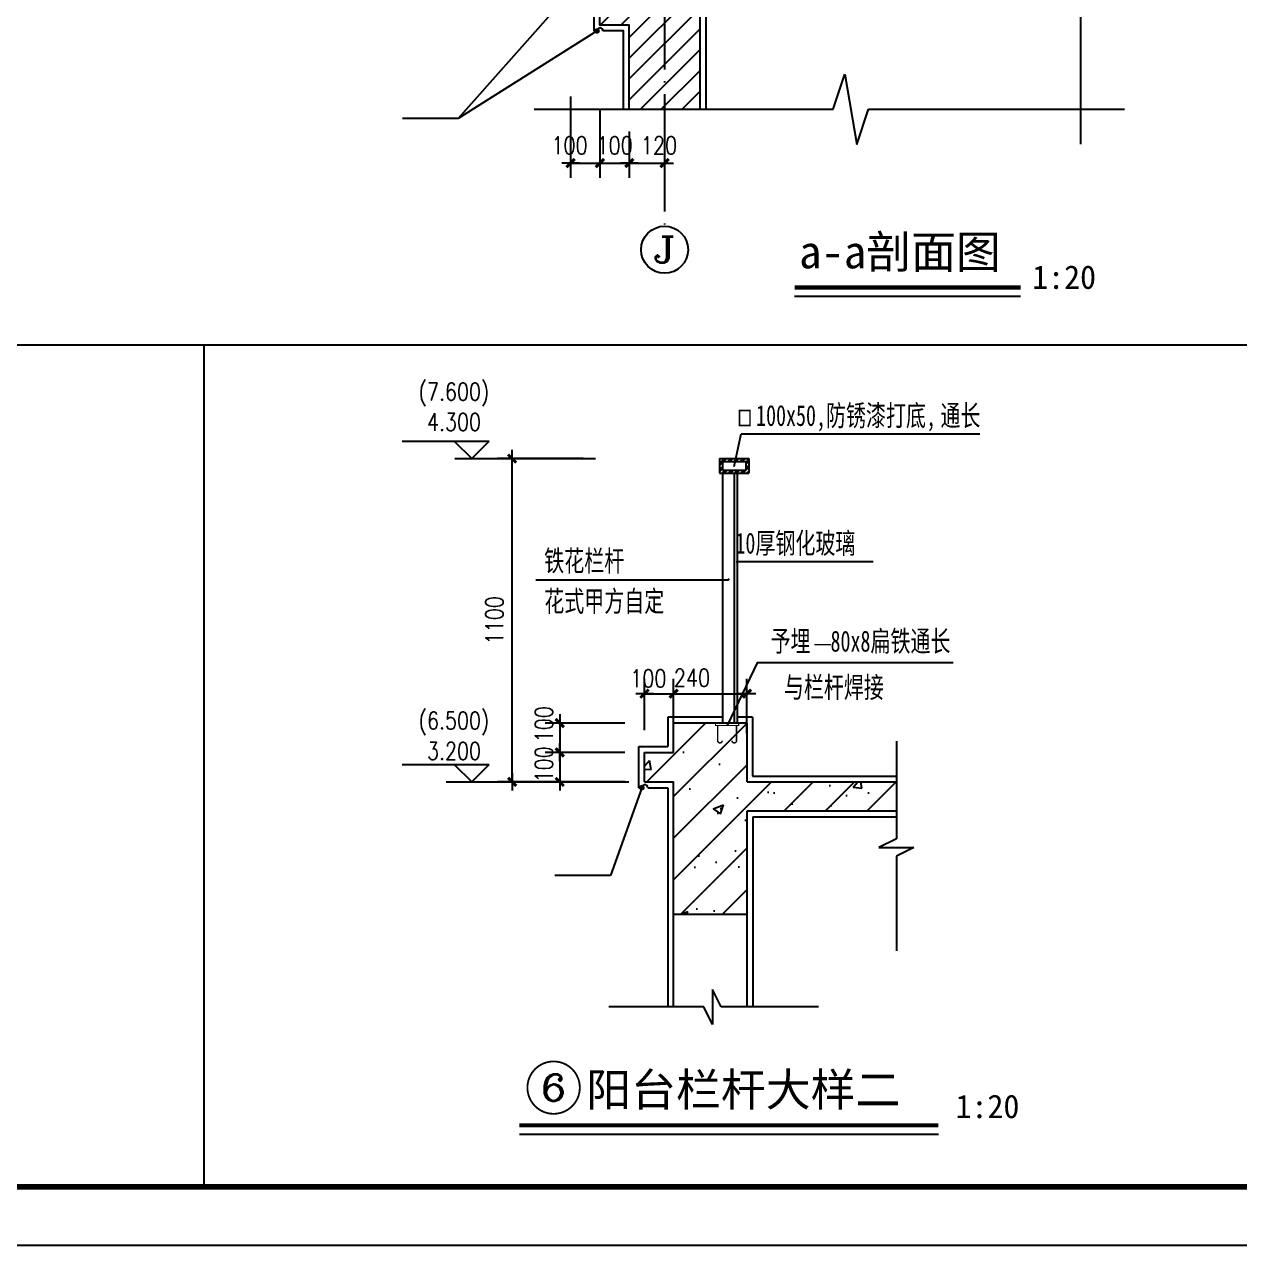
# Model space of a CAD drawing. Extents: x 12400 to 217743, y 90685 to 209848.
# Drawn here: x 102343 to 106478, y 179641 to 183797 of the extents above; entities that cross this region are included whole.
import ezdxf
from ezdxf.enums import TextEntityAlignment as Align

# ---------------------------------------------------------------- set-up
doc = ezdxf.new("R2010")
doc.units = 0
doc.header["$LTSCALE"] = 200
doc.linetypes.add('DOTE', pattern=[2.42, 2, -0.2, 0.02, -0.2])
doc.layers.get('0').update_dxf_attribs({"linetype": 'CONTINUOUS'})
doc.layers.get('DEFPOINTS').update_dxf_attribs({"linetype": 'CONTINUOUS'})
for name, color, linetype in [('2', 2, 'CONTINUOUS'), ('4', 4, 'CONTINUOUS'), ('AXIS', 3, 'CONTINUOUS'), ('AXIS_TEXT', 7, 'CONTINUOUS'), ('DIM', 3, 'CONTINUOUS'), ('DOTE', 1, 'DOTE'), ('HATCH', 8, 'CONTINUOUS'), ('PUB_DIM', 3, 'CONTINUOUS'), ('PUB_TITLE', 143, 'CONTINUOUS'), ('TEXT', 7, 'CONTINUOUS'), ('WALL', 4, 'CONTINUOUS'), ('柱添', 7, 'CONTINUOUS')]:
    doc.layers.add(name, color=color, linetype=linetype)
doc.styles.add('2', font='SIMHEI.TTF')
doc.styles.add('COMP', font='complex', dxfattribs={"bigfont": 'hztxt'})
doc.styles.add('COMPLEX', font='COMPLEX')
doc.styles.add('DIM_FONT', font='SIMPLEX', dxfattribs={"width": 0.8})
doc.styles.add('房间名称', font='SimSun.ttf', dxfattribs={"width": 0.7, "height": 360})
doc.dimstyles.new('DIMN150', dxfattribs={"dimscale": 1.5, "dimtxt": 300, "dimasz": 1, "dimexe": 250, "dimexo": 0, "dimgap": 150, "dimtad": 1, "dimdec": 0, "dimzin": 0, "dimdsep": 46, "dimtxsty": 'DIM_FONT', "dimblk": '_DIMX', "dimblk1": '_DIMX', "dimblk2": '_DIMX', "dimsah": 1, "dimcen": 0, "dimclrt": 7, "dimadec": 0, "dimazin": 0, "dimtfac": 1, "dimtdec": 0, "dimtix": 1, "dimtmove": 2, "dimatfit": 3, "dimldrblk": '_DIMX', "dimfxl": 0, "dimtolj": 1, "dimtzin": 0, "dimarcsym": 0})
doc.dimstyles.new('DIMN20', dxfattribs={"dimscale": 0.2, "dimtxt": 300, "dimasz": 1, "dimexe": 250, "dimexo": 300, "dimgap": 150, "dimtad": 1, "dimdec": 0, "dimzin": 0, "dimdsep": 46, "dimtxsty": 'DIM_FONT', "dimblk": '_DIMX', "dimblk1": '_DIMX', "dimblk2": '_DIMX', "dimcen": 2.5, "dimclrt": 7, "dimadec": 0, "dimazin": 0, "dimtfac": 1, "dimtdec": 0, "dimtix": 1, "dimtmove": 2, "dimatfit": 3, "dimldrblk": '_DIMX', "dimfxl": 0, "dimtolj": 1, "dimtzin": 0, "dimarcsym": 0})

# ---------------------------------------------------------------- blocks, each defined once
blk = doc.blocks.new('_DIMX')
blk.add_line((-150, 0), (150, 0))
at = {"const_width": 50}
blk.add_lwpolyline([(-70, -70), (70, 70)], dxfattribs=at)
blk = doc.blocks.new('*D1972')
at = {"layer": 'DEFPOINTS', "color": 0}
for p in [(104552.4, 181519.3), (104453.3, 181335.4), (104552.4, 181335.4)]:
    blk.add_point(p, dxfattribs=at)
at = {"layer": 'PUB_DIM', "color": 0, "lineweight": -2}
for p, q in [((104453.3, 181395.4), (104453.3, 181569.3)), ((104552.4, 181395.4), (104552.4, 181569.3)), ((104453.5, 181519.3), (104552.2, 181519.3))]:
    blk.add_line(p, q, dxfattribs=at)
at = {"layer": 'PUB_DIM', "color": 0, "lineweight": -2, "xscale": 0.2, "yscale": 0.2, "zscale": 0.2, "rotation": 180}
blk.add_blockref('_DIMX', (104453.3, 181519.3), dxfattribs=at)
at = {"layer": 'PUB_DIM', "color": 0, "lineweight": -2, "xscale": 0.2, "yscale": 0.2, "zscale": 0.2}
blk.add_blockref('_DIMX', (104552.4, 181519.3), dxfattribs=at)
at = {"layer": 'PUB_DIM', "color": 7, "insert": (104466.2, 181571.4), "char_height": 60, "attachment_point": 5, "style": 'DIM_FONT'}
blk.add_mtext('\\A1;100', dxfattribs=at)
blk = doc.blocks.new('*D1973')
at = {"layer": 'DEFPOINTS', "color": 0}
for p in [(104002.6, 182319.2), (104304.3, 182319.2), (104304.3, 181219.2)]:
    blk.add_point(p, dxfattribs=at)
at = {"layer": 'PUB_DIM', "color": 0, "lineweight": -2}
for p, q in [((104244.3, 182319.2), (103952.6, 182319.2)), ((104002.6, 181219.4), (104002.6, 182319)), ((104244.3, 181219.2), (103952.6, 181219.2))]:
    blk.add_line(p, q, dxfattribs=at)
at = {"layer": 'PUB_DIM', "color": 0, "lineweight": -2, "xscale": 0.2, "yscale": 0.2, "zscale": 0.2}
for p, rotation in [((104002.6, 182319.2), 90), ((104002.6, 181219.2), 270)]:
    blk.add_blockref('_DIMX', p, dxfattribs=dict(at, rotation=rotation))
at = {"layer": 'PUB_DIM', "color": 7, "insert": (103942.6, 181769.2), "char_height": 60, "attachment_point": 5, "rotation": 90, "style": 'DIM_FONT'}
blk.add_mtext('\\A1;1100', dxfattribs=at)
blk = doc.blocks.new('*D1974')
at = {"layer": 'DEFPOINTS', "color": 0}
for p in [(104446.8, 181319.2), (104164.8, 181219.2), (104446.8, 181219.2)]:
    blk.add_point(p, dxfattribs=at)
at = {"layer": 'PUB_DIM', "color": 0, "lineweight": -2}
for p, q in [((104386.8, 181319.2), (104114.8, 181319.2)), ((104164.8, 181319), (104164.8, 181219.4)), ((104386.8, 181219.2), (104114.8, 181219.2))]:
    blk.add_line(p, q, dxfattribs=at)
at = {"layer": 'PUB_DIM', "color": 0, "lineweight": -2, "xscale": 0.2, "yscale": 0.2, "zscale": 0.2}
for p, rotation in [((104164.8, 181319.2), 90), ((104164.8, 181219.2), 270)]:
    blk.add_blockref('_DIMX', p, dxfattribs=dict(at, rotation=rotation))
at = {"layer": 'PUB_DIM', "color": 7, "insert": (104110.8, 181278.6), "char_height": 60, "attachment_point": 5, "rotation": 90, "style": 'DIM_FONT'}
blk.add_mtext('\\A1;100', dxfattribs=at)
blk = doc.blocks.new('*D1975')
at = {"layer": 'DEFPOINTS', "color": 0}
for p in [(104446.8, 181419.2), (104164.8, 181319.2), (104446.8, 181319.2)]:
    blk.add_point(p, dxfattribs=at)
at = {"layer": 'PUB_DIM', "color": 0, "lineweight": -2}
for p, q in [((104386.8, 181419.2), (104114.8, 181419.2)), ((104164.8, 181419.4), (104164.8, 181419.6)), ((104164.8, 181419.2), (104164.8, 181319.2)), ((104386.8, 181319.2), (104114.8, 181319.2)), ((104164.8, 181319), (104164.8, 181318.8))]:
    blk.add_line(p, q, dxfattribs=at)
at = {"layer": 'PUB_DIM', "color": 0, "lineweight": -2, "xscale": 0.2, "yscale": 0.2, "zscale": 0.2}
for p, rotation in [((104164.8, 181419.2), 270), ((104164.8, 181319.2), 90)]:
    blk.add_blockref('_DIMX', p, dxfattribs=dict(at, rotation=rotation))
at = {"layer": 'PUB_DIM', "color": 7, "insert": (104110.8, 181415.1), "char_height": 60, "attachment_point": 5, "rotation": 90, "style": 'DIM_FONT'}
blk.add_mtext('\\A1;100', dxfattribs=at)
blk = doc.blocks.new('*D1976')
at = {"layer": 'DEFPOINTS', "color": 0}
for p in [(104802, 181519.3), (104552.4, 181335.4), (104802, 181324.8)]:
    blk.add_point(p, dxfattribs=at)
at = {"layer": 'PUB_DIM', "color": 0, "lineweight": -2}
for p, q in [((104552.4, 181395.4), (104552.4, 181569.3)), ((104802, 181384.8), (104802, 181569.3)), ((104552.2, 181519.3), (104552, 181519.3)), ((104552.4, 181519.3), (104802, 181519.3)), ((104802.2, 181519.3), (104802.4, 181519.3))]:
    blk.add_line(p, q, dxfattribs=at)
at = {"layer": 'PUB_DIM', "color": 0, "lineweight": -2, "xscale": 0.2, "yscale": 0.2, "zscale": 0.2}
blk.add_blockref('_DIMX', (104552.4, 181519.3), dxfattribs=at)
at = {"layer": 'PUB_DIM', "color": 0, "lineweight": -2, "xscale": 0.2, "yscale": 0.2, "zscale": 0.2, "rotation": 180}
blk.add_blockref('_DIMX', (104802, 181519.3), dxfattribs=at)
at = {"layer": 'PUB_DIM', "color": 7, "insert": (104614.7, 181573.3), "char_height": 60, "attachment_point": 5, "style": 'DIM_FONT'}
blk.add_mtext('\\A1;240', dxfattribs=at)
blk = doc.blocks.new('_INDEX1')
at = {"const_width": 0.035}
blk.add_lwpolyline([(-0.5, 0, 1), (0.5, 0, 1)], format="xyb", close=True, dxfattribs=at)
at = {"style": 'COMP', "width": 2.333333}
blk.add_attdef('1', text='', height=0.5, dxfattribs=at).set_placement((-0.25, -0.25), (0.25, -0.25), align=Align.FIT)
blk = doc.blocks.new('_AXISO')
blk.add_circle((0, 0), 0.5)
at = {"layer": 'AXIS_TEXT', "style": 'COMPLEX', "width": 1.041667}
blk.add_attdef('A', text='', height=0.56, dxfattribs=at).set_placement((-0.25, -0.28), (0.25, -0.28), align=Align.FIT)
blk = doc.blocks.new('*D2196')
at = {"layer": 'DEFPOINTS', "color": 0}
for p in [(104201.5, 183552.3), (104301.5, 183505.4), (104301.5, 183325.3)]:
    blk.add_point(p, dxfattribs=at)
at = {"layer": 'PUB_DIM', "color": 0, "lineweight": -2}
for p, q in [((104201.5, 183552.3), (104201.5, 183275.3)), ((104301.5, 183505.4), (104301.5, 183275.3)), ((104201.7, 183325.3), (104301.3, 183325.3))]:
    blk.add_line(p, q, dxfattribs=at)
at = {"layer": 'PUB_DIM', "color": 0, "lineweight": -2, "xscale": 0.2, "yscale": 0.2, "zscale": 0.2, "rotation": 180}
blk.add_blockref('_DIMX', (104201.5, 183325.3), dxfattribs=at)
at = {"layer": 'PUB_DIM', "color": 0, "lineweight": -2, "xscale": 0.2, "yscale": 0.2, "zscale": 0.2}
blk.add_blockref('_DIMX', (104301.5, 183325.3), dxfattribs=at)
at = {"layer": 'PUB_DIM', "color": 7, "insert": (104198, 183385.3), "char_height": 60, "attachment_point": 5, "style": 'DIM_FONT'}
blk.add_mtext('\\A1;100', dxfattribs=at)
blk = doc.blocks.new('*D2197')
at = {"layer": 'DEFPOINTS', "color": 0}
for p in [(104301.5, 183505.4), (104401.5, 183432.3), (104401.5, 183325.3)]:
    blk.add_point(p, dxfattribs=at)
at = {"layer": 'PUB_DIM', "color": 0, "lineweight": -2}
for p, q in [((104301.5, 183505.4), (104301.5, 183275.3)), ((104401.5, 183432.3), (104401.5, 183275.3)), ((104301.3, 183325.3), (104301.1, 183325.3)), ((104301.5, 183325.3), (104401.5, 183325.3)), ((104401.7, 183325.3), (104401.9, 183325.3))]:
    blk.add_line(p, q, dxfattribs=at)
at = {"layer": 'PUB_DIM', "color": 0, "lineweight": -2, "xscale": 0.2, "yscale": 0.2, "zscale": 0.2}
blk.add_blockref('_DIMX', (104301.5, 183325.3), dxfattribs=at)
at = {"layer": 'PUB_DIM', "color": 0, "lineweight": -2, "xscale": 0.2, "yscale": 0.2, "zscale": 0.2, "rotation": 180}
blk.add_blockref('_DIMX', (104401.5, 183325.3), dxfattribs=at)
at = {"layer": 'PUB_DIM', "color": 7, "insert": (104351.5, 183385.3), "char_height": 60, "attachment_point": 5, "style": 'DIM_FONT'}
blk.add_mtext('\\A1;100', dxfattribs=at)
blk = doc.blocks.new('*D2198')
at = {"layer": 'DEFPOINTS', "color": 0}
for p in [(104521.5, 183471), (104401.5, 183432.3), (104521.5, 183325.3)]:
    blk.add_point(p, dxfattribs=at)
at = {"layer": 'PUB_DIM', "color": 0, "lineweight": -2}
for p, q in [((104521.5, 183471), (104521.5, 183275.3)), ((104401.5, 183432.3), (104401.5, 183275.3)), ((104401.7, 183325.3), (104521.3, 183325.3))]:
    blk.add_line(p, q, dxfattribs=at)
at = {"layer": 'PUB_DIM', "color": 0, "lineweight": -2, "xscale": 0.2, "yscale": 0.2, "zscale": 0.2, "rotation": 180}
blk.add_blockref('_DIMX', (104401.5, 183325.3), dxfattribs=at)
at = {"layer": 'PUB_DIM', "color": 0, "lineweight": -2, "xscale": 0.2, "yscale": 0.2, "zscale": 0.2}
blk.add_blockref('_DIMX', (104521.5, 183325.3), dxfattribs=at)
at = {"layer": 'PUB_DIM', "color": 7, "insert": (104502.5, 183385.3), "char_height": 60, "attachment_point": 5, "style": 'DIM_FONT'}
blk.add_mtext('\\A1;120', dxfattribs=at)

msp = doc.modelspace()

# ---------------------------------------------------------------- hatches: boundary and pattern name
at = {"layer": 'HATCH'}
h = msp.add_hatch(dxfattribs=at)
h.set_pattern_fill('ANSI31', color=256, scale=400, style=0)
h.set_pattern_definition([(45, (-98917.13, 179484.96), (-35.355339, 35.355339), [])])
h.paths.add_polyline_path([(104201.528, 184034.959), (104201.528, 183914.959), (104301.528, 183914.959), (104301.528, 183794.959), (104401.528, 183794.959), (104401.528, 183508.366), (104641.528, 183508.366), (104641.528, 184034.959)])
h = msp.add_hatch(dxfattribs=at)
h.set_pattern_fill('ANSI32', color=256, scale=39.622642, style=0)
h.set_pattern_definition([(45, (-389581.04, 282430.93), (-10.50653944, 10.50653944), []), (45, (-389574.035, 282430.93), (-10.50653944, 10.50653944), [])])
h.paths.add_polyline_path([(104797.809, 182309.354), (104797.809, 182279.637), (104718.564, 182279.637), (104718.564, 182309.354), (104761.998, 182309.354), (104764.107, 182319.26), (104708.658, 182319.26), (104708.658, 182269.732), (104807.715, 182269.732), (104807.715, 182319.26), (104764.107, 182319.26), (104761.998, 182309.354)])
h = msp.add_hatch(dxfattribs=at)
h.set_pattern_fill('AN31C', color=256, scale=500, style=0)
h.set_pattern_definition([(45, (-53029.37, 178019.16), (-70.71068, 70.71068), []), (50, (-53029.37, 178019.16), (358.6301, -31.37607), [37.5, -412.5]), (355, (-53029.37, 178019.16), (-69.3757, 376.0961), [30, -330]), (100.4514, (-52999.5, 178016.54), (289.2547, 344.7198), [31.8701, -350.57106]), (46.1842, (-53029.37, 178119.16), (533.6205, -82.7595), [56.25, -618.75]), (96.6356, (-52984.9, 178112.26), (467.3314, 487.059), [47.8051, -525.8565]), (351.1842, (-53029.4, 178119.16), (467.331, 487.0593), [45, -495]), (21, (-52979.37, 178094.16), (298.4535, -201.30945), [37.5, -412.5]), (326, (-52979.37, 178094.16), (121.6577, 362.575), [30, -330]), (71.4514, (-52954.5, 178077.4), (420.1113, 161.26525), [31.8701, -350.57106]), (37.5, (-53029.37, 178019.16), (6.07993, 166.44693), [0, -326, 0, -335, 0, -331.25]), (7.5, (-53029.37, 178019.16), (131.53477, 197.20586), [0, -191, 0, -318.5, 0, -126.25]), (327.5, (-53140.87, 178019.16), (266.91122, -11.27744), [0, -125, 0, -390, 0, -517.5]), (317.5, (-53190.87, 178019.16), (291.5931, 50.0525), [0, -162.5, 0, -259, 0, -367.5])])
h.paths.add_polyline_path([(104802.032, 181120.103), (105310.599, 181120.103), (105310.599, 181219.159), (104802.032, 181219.159), (104802.032, 181419.159), (104773.8, 181419.159), (104773.8, 181411.235), (104694.555, 181411.235), (104694.555, 181419.159), (104552.391, 181419.159), (104552.391, 181319.159), (104453.334, 181319.159), (104453.334, 181219.159), (104552.391, 181219.159), (104552.391, 180769.159), (104802.032, 180769.159)])

# ---------------------------------------------------------------- linework, layer by layer
for p, q in [((98707.327, 182707.103), (106628.743, 182707.103)), ((102954.011, 182707.103), (102954.011, 179840.853)), ((104718.564, 182269.732), (104718.564, 181419.26)), ((104758.186, 182269.732), (104758.186, 181419.26)), ((104768.092, 182269.732), (104768.092, 181419.26))]:
    msp.add_line(p, q)
msp.add_lwpolyline([(105503.251, 181624.138), (104836.173, 181624.138), (104734.177, 181411.235)])
at = {"layer": '2'}
for p, q in [((104718.564, 181438.971), (104532.579, 181438.971)), ((104532.579, 181438.971), (104532.579, 181338.971)), ((104820.843, 181438.971), (104768.092, 181438.971)), ((104820.843, 181438.971), (104820.843, 181238.971)), ((104433.523, 181338.971), (104532.579, 181338.971)), ((104433.523, 181199.348), (104433.523, 181338.971)), ((104820.843, 181238.971), (105310.599, 181238.971)), ((104433.523, 181199.348), (104444.258, 181199.348)), ((104464.258, 181199.348), (104532.579, 181199.348)), ((104532.579, 181199.348), (104532.579, 180452.935)), ((104821.843, 181100.291), (105310.599, 181100.291)), ((104821.843, 181100.291), (104821.843, 180452.935))]:
    msp.add_line(p, q, dxfattribs=at)
for points in [[(104401.528, 184064.959), (104661.528, 184064.959), (104661.528, 183508.366)], [(104291.915, 183774.959), (104281.528, 183774.959), (104281.528, 183894.959), (104209.332, 183894.959)], [(104381.528, 183508.366), (104381.528, 183774.959), (104311.915, 183774.959)]]:
    msp.add_lwpolyline(points, dxfattribs=at)
for centre in [(104301.915, 183774.959), (104454.258, 181199.348)]:
    msp.add_arc(centre, 10, 0, 180, dxfattribs=at)
at = {"layer": '4'}
msp.add_lwpolyline([(104401.528, 183508.366), (104401.528, 183794.959), (104301.528, 183794.959), (104301.528, 183914.959), (104201.528, 183914.959), (104201.528, 184034.959), (104641.528, 184034.959), (104641.528, 183508.366)], dxfattribs=at)
at = {"layer": '4', "const_width": 3.962}
msp.add_lwpolyline([(104694.555, 181411.235), (104694.555, 181419.159), (104773.8, 181419.159), (104773.8, 181411.235)], close=True, dxfattribs=at)
at = {"layer": '4', "const_width": 4.953}
for points in [[(104701.936, 181411.235), (104701.936, 181359.572), (104701.936, 181359.572, 1), (104717.658, 181359.572)], [(104766.419, 181411.235), (104766.419, 181359.572), (104766.419, 181359.572, -1), (104750.697, 181359.572)]]:
    msp.add_lwpolyline(points, format="xyb", dxfattribs=at)
at = {"layer": 'DIM', "linetype": 'ByBlock'}
for p, q in [((104758.525, 182293.051), (104782.061, 182403.559)), ((105230.977, 181967.995), (104765.904, 181967.995)), ((104739.041, 181905.924), (104083.542, 181905.924)), ((105310.599, 181357.609), (105310.599, 181025.719)), ((105310.599, 181025.719), (105251.165, 180996.002)), ((105251.165, 180996.002), (105370.033, 180996.002)), ((105370.033, 180996.002), (105310.599, 180966.285)), ((105310.599, 180966.285), (105310.599, 180643.568)), ((104684.286, 180512.369), (104684.286, 180393.501)), ((104714.003, 180452.935), (104684.286, 180512.369)), ((104654.569, 180452.935), (104331.852, 180452.935)), ((104684.286, 180393.501), (104654.569, 180452.935)), ((105045.893, 180452.935), (104714.003, 180452.935))]:
    msp.add_line(p, q, dxfattribs=at)
msp.add_lwpolyline([(104782.061, 182403.559), (105594.906, 182403.559)], dxfattribs=at)
at = {"layer": 'DIM', "linetype": 'ByBlock', "const_width": 3.962}
for points in [[(104766.111, 181967.995, 1), (104770.073, 181967.995, 1)], [(104737.237, 181907.898, 1), (104741.199, 181907.898, 1)]]:
    msp.add_lwpolyline(points, format="xyb", close=True, dxfattribs=at)
at = {"layer": 'DOTE'}
msp.add_line((104521.528, 184043.967), (104521.528, 183110.42), dxfattribs=at)
at = {"layer": 'PUB_DIM'}
for p, q in [((105937.474, 187471.247), (105937.474, 183389.704)), ((105095.481, 183508.366), (105135.481, 183628.366)), ((105135.481, 183628.366), (105175.481, 183388.366)), ((104077.635, 183508.366), (105095.481, 183508.366)), ((105175.481, 183388.366), (105215.481, 183508.366)), ((105215.481, 183508.366), (106086.791, 183508.366)), ((103628.211, 182378.593), (103924.447, 182378.593)), ((103805.579, 182378.593), (103865.013, 182319.159)), ((103865.013, 182319.159), (103924.447, 182378.593)), ((103807.954, 182319.159), (104286.597, 182319.159)), ((103628.211, 181278.593), (103924.447, 181278.593)), ((103805.579, 181278.593), (103865.013, 181219.159)), ((103865.013, 181219.159), (103924.447, 181278.593)), ((103778.65, 181219.159), (104399.645, 181219.159))]:
    msp.add_line(p, q, dxfattribs=at)
at = {"layer": 'PUB_TITLE'}
msp.add_lwpolyline([(115027.327, 179640.853), (98207.327, 179640.853), (98207.327, 191520.853), (115027.327, 191520.853)], close=True, dxfattribs=at)
at = {"layer": 'PUB_TITLE', "const_width": 20}
msp.add_lwpolyline([(114827.327, 179840.853), (114827.327, 191320.853), (98707.327, 191320.853), (98707.327, 179840.853)], close=True, dxfattribs=at)
at = {"layer": 'PUB_TITLE', "const_width": 14}
for points in [[(104963.93, 182901.877), (105733.034, 182901.877)], [(104027.695, 180050.448), (105453.546, 180050.448)]]:
    msp.add_lwpolyline(points, dxfattribs=at)
at = {"layer": 'PUB_TITLE'}
for points in [[(104963.93, 182871.877), (105733.034, 182871.877)], [(104027.695, 180020.448), (105453.546, 180020.448)]]:
    msp.add_lwpolyline(points, dxfattribs=at)
at = {"layer": 'TEXT'}
for p, q in [((103818.52, 183476.833), (103629.166, 183476.833)), ((104336.965, 180900.443), (104147.611, 180900.443))]:
    msp.add_line(p, q, dxfattribs=at)
at = {"layer": 'WALL'}
for p, q in [((104708.658, 182319.26), (104807.715, 182319.26)), ((104708.658, 182319.26), (104708.658, 182269.732)), ((104718.564, 182309.354), (104797.809, 182309.354)), ((104718.564, 182309.354), (104718.564, 182279.637)), ((104797.809, 182309.354), (104797.809, 182279.637)), ((104807.715, 182319.26), (104807.715, 182269.732)), ((104708.658, 182269.732), (104807.715, 182269.732)), ((104718.564, 182279.637), (104797.809, 182279.637)), ((104802.032, 181419.159), (104552.391, 181419.159)), ((104552.391, 181319.159), (104552.391, 181419.159)), ((104802.032, 181219.159), (104802.032, 181419.159)), ((104453.334, 181319.159), (104552.391, 181319.159)), ((104453.334, 181219.159), (104453.334, 181319.159)), ((104453.334, 181219.159), (104552.391, 181219.159)), ((104552.391, 180452.935), (104552.391, 181219.159)), ((104802.032, 181219.159), (105310.599, 181219.159)), ((104802.032, 180452.935), (104802.032, 181120.103)), ((104802.032, 181120.103), (105310.599, 181120.103)), ((104552.391, 180769.159), (104802.032, 180769.159))]:
    msp.add_line(p, q, dxfattribs=at)
at = {"layer": '柱添', "const_width": 5.072}
msp.add_lwpolyline([(104776.509, 182483.039), (104811.998, 182483.039), (104811.998, 182431.849), (104776.509, 182431.849), (104776.509, 182483.039)], close=True, dxfattribs=at)
at = {"layer": '柱添', "const_width": 4.953}
msp.add_lwpolyline([(105031.421, 181685.819), (105088.236, 181685.819)], dxfattribs=at)

# ---------------------------------------------------------------- block references
at = {"layer": 'AXIS'}
ref = msp.add_blockref('_AXISO', (104521.528, 183030.42), dxfattribs=dict(at, xscale=160, yscale=160, zscale=160))
ref.add_attrib('A', 'J', dxfattribs={"layer": 'AXIS_TEXT', "height": 89.6, "style": 'COMPLEX', "width": 1.704545}).set_placement((104481.528, 182985.62), (104561.528, 182985.62), align=Align.FIT)
at = {"layer": 'PUB_TITLE'}
ref = msp.add_blockref('_INDEX1', (104143.912, 180178.422), dxfattribs=dict(at, xscale=178.3018867924528, yscale=178.3018867924528, zscale=416.0377358490566))
ref.add_attrib('1', '6', dxfattribs={"layer": '0', "height": 89.151, "style": 'COMP', "width": 1.5}).set_placement((104099.336, 180133.846), (104188.487, 180133.846), align=Align.FIT)

# ---------------------------------------------------------------- texts
at = {"layer": 'PUB_DIM', "style": 'DIM_FONT', "width": 0.8}
for s, p in [('(7.600)', (103804.782, 182543.008)), ('4.300', (103804.782, 182443.908)), ('(6.500)', (103804.782, 181423.485)), ('3.200', (103804.782, 181324.386))]:
    msp.add_text(s, height=59.434, dxfattribs=at).set_placement(p, align=Align.MIDDLE)
at = {"layer": 'PUB_TITLE', "style": '2'}
for s, height, p in [('a-a剖面图', 112, (104979.221, 182967.078)), ('1:20', 80, (105772.334, 182896.996)), ('阳台栏杆大样二', 112, (104254.803, 180115.649)), ('1:20', 80, (105511.502, 180074.573))]:
    msp.add_text(s, height=height, dxfattribs=at).set_placement(p)
at = {"layer": 'TEXT', "style": '房间名称', "width": 0.7}
for s, height, p in [('100x50,防锈漆打底,', 71.32075, (104832.972, 182430.488)), ('通长', 71.3208, (105460.27, 182430.488)), ('10厚钢化玻璃', 71.3208, (104762.61, 181996.053)), ('铁花栏杆', 71.3208, (104111.972, 181935.955)), ('花式甲方自定', 71.3208, (104111.972, 181798.452)), ('予埋  80x8扁铁通长', 71.32075, (104882.182, 181662.454)), ('与栏杆焊接', 71.3208, (104927.451, 181505.66))]:
    msp.add_text(s, height=height, dxfattribs=at).set_placement(p)

# ---------------------------------------------------------------- dimensions: what is measured, and where the dimension line sits
at = {"layer": 'PUB_DIM'}
for base, p1, p2, picture, middle in [((104301.528, 183325.251), (104201.528, 183552.265), (104301.528, 183505.358), '*D2196', (104198, 183385.251)), ((104521.528, 183325.251), (104401.528, 183432.265), (104521.528, 183470.955), '*D2198', (104502.453, 183385.251))]:
    dim = msp.add_linear_dim(base=base, p1=p1, p2=p2, dimstyle='DIMN20', override={"dimexo": 0, "dimblk1": '_DIMX', "dimblk2": '_DIMX', "dimsah": 1}, dxfattribs=at)
    dim.commit()
    dim.dimension.update_dxf_attribs({"geometry": picture, "text_midpoint": middle, "dimtype": 160})
dim = msp.add_linear_dim(base=(104401.528, 183325.251), p1=(104301.528, 183505.358), p2=(104401.528, 183432.265), dimstyle='DIMN20', override={"dimexo": 0, "dimblk1": '_DIMX', "dimblk2": '_DIMX', "dimsah": 1}, dxfattribs=at)
dim.commit()
dim.dimension.update_dxf_attribs({"geometry": '*D2197', "text_midpoint": (104351.528, 183385.251)})
dim = msp.add_aligned_dim(p1=(104304.297, 181219.159), p2=(104304.297, 182319.161), distance=301.658, dimstyle='DIMN20', dxfattribs=at)
dim.commit()
dim.dimension.update_dxf_attribs({"geometry": '*D1973', "text_midpoint": (103942.639, 181769.16)})
dim = msp.add_linear_dim(base=(104552.392, 181519.327), p1=(104453.335, 181335.42), p2=(104552.392, 181335.42), angle=0, text='100', dimstyle='DIMN20', dxfattribs=at)
dim.commit()
dim.dimension.update_dxf_attribs({"geometry": '*D1972', "text_midpoint": (104466.199, 181571.352), "dimtype": 161})
dim = msp.add_linear_dim(base=(104802.032, 181519.327), p1=(104552.392, 181335.42), p2=(104802.032, 181324.751), text='240', dimstyle='DIMN20', dxfattribs=at)
dim.commit()
dim.dimension.update_dxf_attribs({"geometry": '*D1976', "text_midpoint": (104614.66, 181573.327), "dimtype": 160})
for base, p1, p2, picture, middle in [((104164.808, 181319.159), (104446.817, 181419.159), (104446.817, 181319.159), '*D1975', (104110.808, 181415.07)), ((104164.808, 181219.159), (104446.817, 181319.159), (104446.817, 181219.159), '*D1974', (104110.808, 181278.593))]:
    dim = msp.add_linear_dim(base=base, p1=p1, p2=p2, angle=270, dimstyle='DIMN20', dxfattribs=at)
    dim.commit()
    dim.dimension.update_dxf_attribs({"geometry": picture, "text_midpoint": middle, "dimtype": 161})

# ---------------------------------------------------------------- leaders
at = {"layer": 'TEXT'}
for points in [[(104189.332, 183894.959, 20.59), (103818.52, 183476.833, 20.59)], [(104291.915, 183774.959, 20.59), (103818.52, 183476.833, 20.59)], [(104444.258, 181199.348, 20.59), (104336.965, 180900.443, 20.59)]]:
    msp.add_leader(points, dimstyle='DIMN150', override={"dimasz": 50, "dimldrblk": 'DOTSMALL'}, dxfattribs=at)

doc.saveas('drawing.dxf')
